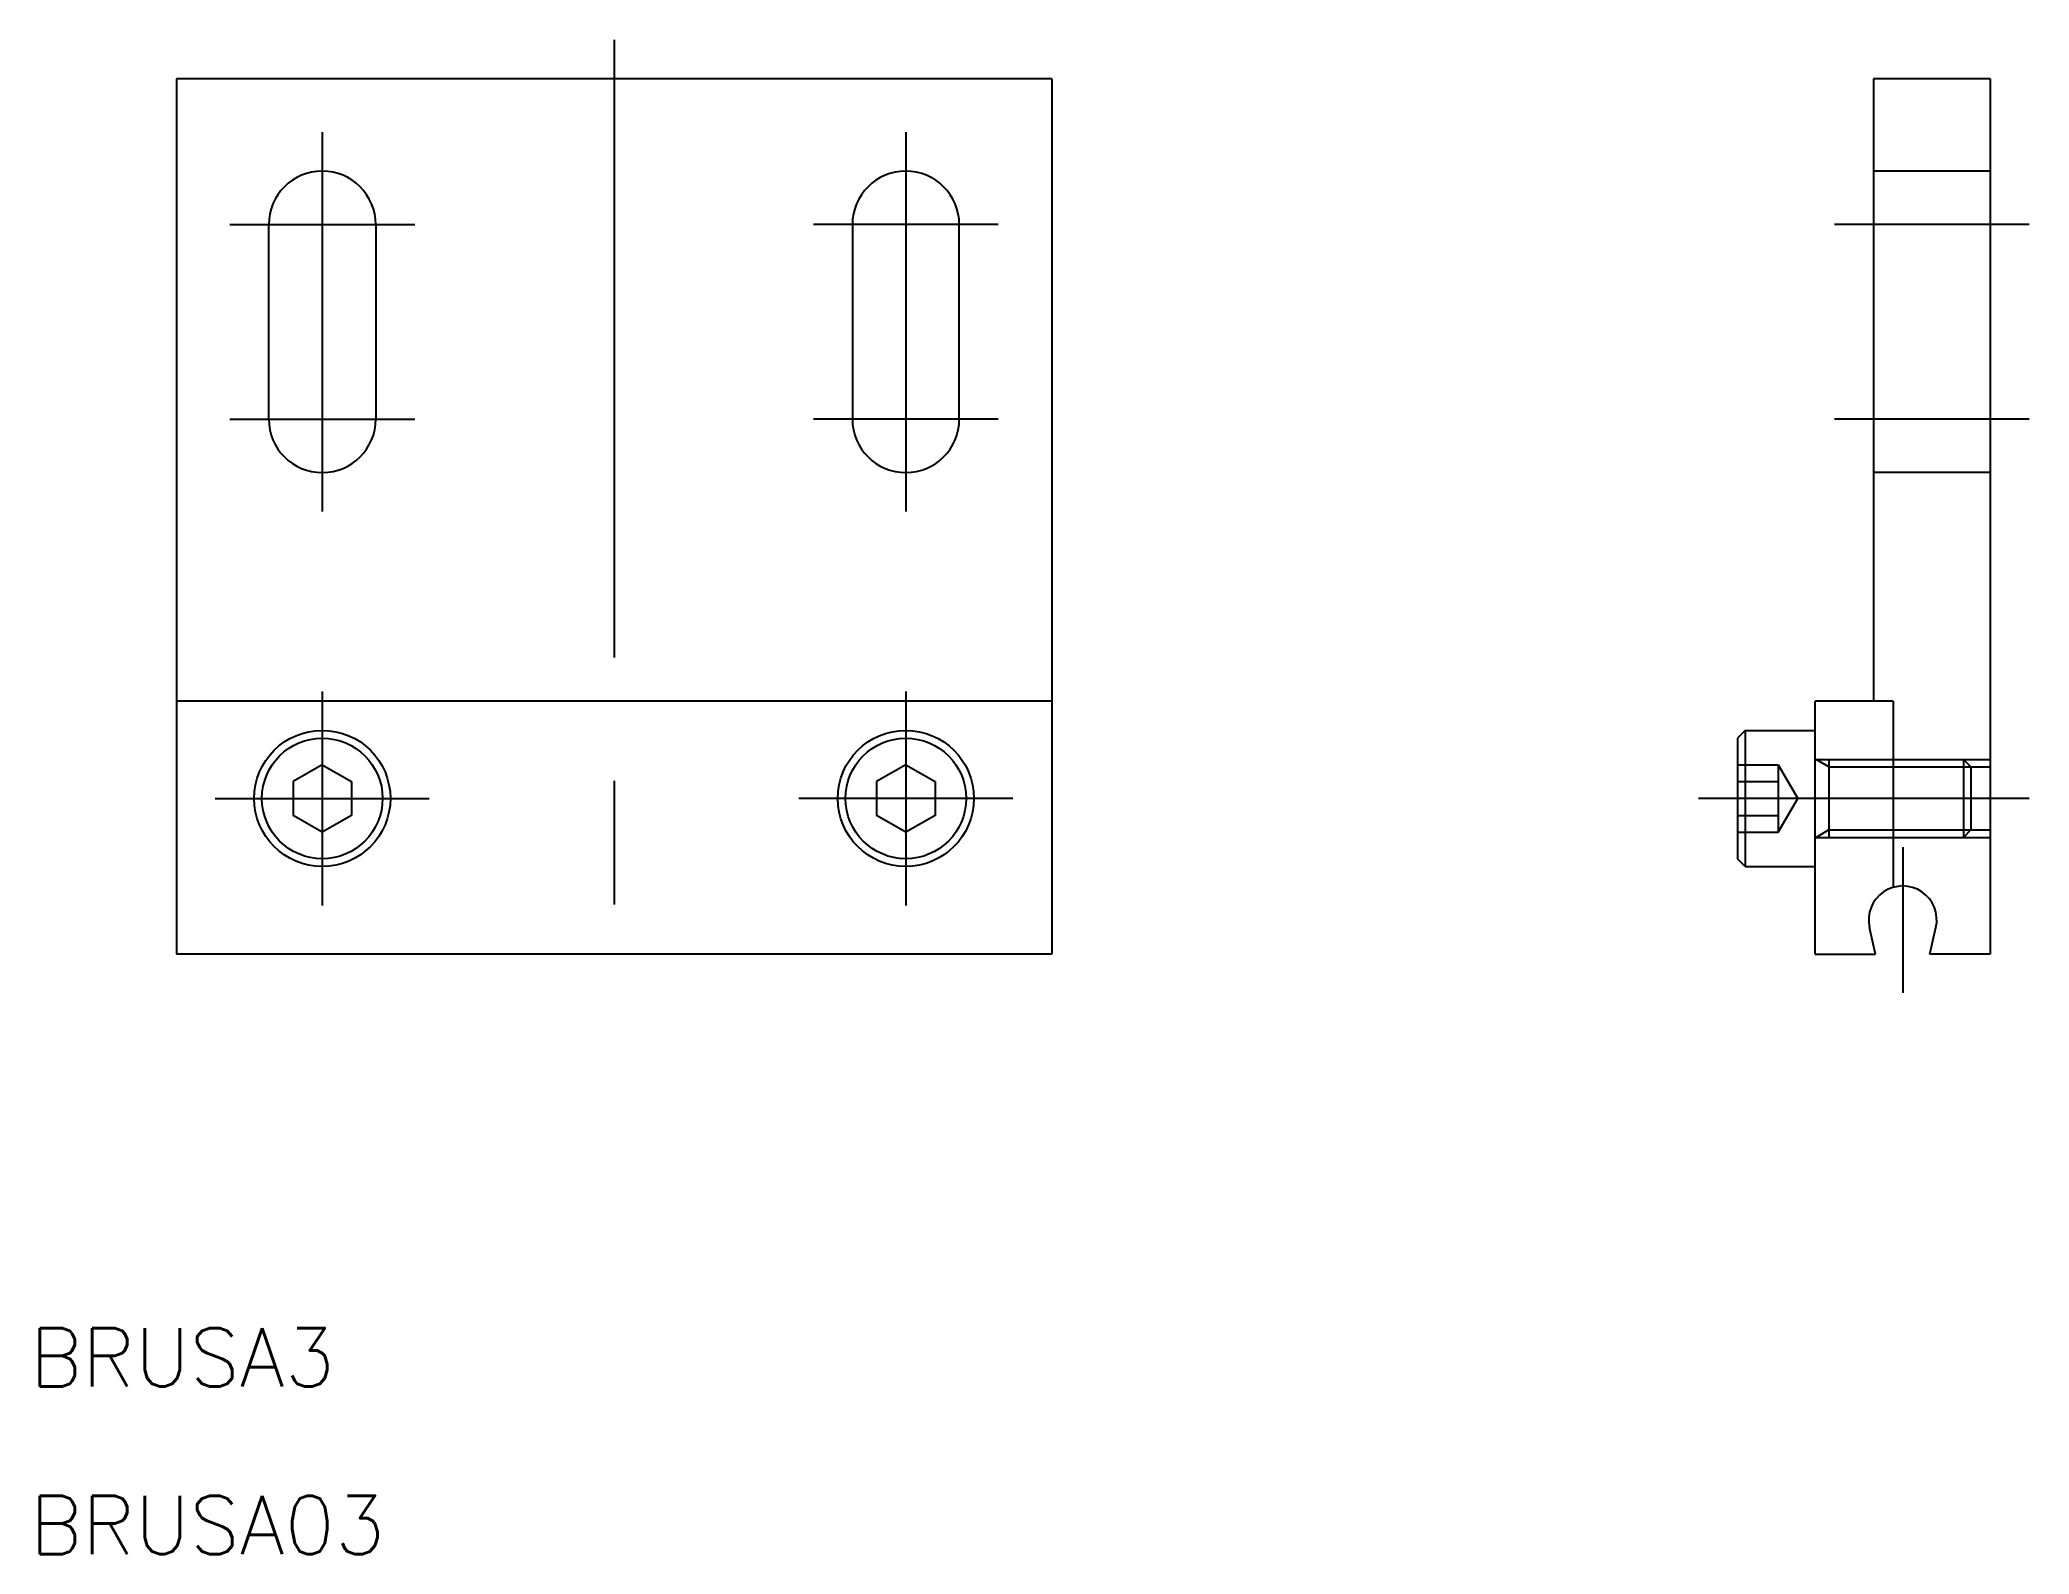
# Model space of a CAD drawing. Extents: x -30 to 73, y -31 to 47.
import ezdxf

# ---------------------------------------------------------------- set-up
doc = ezdxf.new("R2010")
doc.units = 0
doc.linetypes.add('CENTER', pattern=[50.8, 31.75, -6.35, 6.35, -6.35])
doc.linetypes.add('DASHED', pattern=[19.05, 12.7, -6.35])
doc.layers.get('0').update_dxf_attribs({"linetype": 'CONTINUOUS'})
doc.layers.add('CENTER', color=1, linetype='CENTER')
doc.styles.get("Standard").update_dxf_attribs({"font": 'txt.shx', "height": 3, "bigfont": 'bigfont.shx'})

msp = doc.modelspace()

# ---------------------------------------------------------------- linework, layer by layer
at = {"color": 7, "linetype": 'CONTINUOUS'}
for p, q in [((-22.5, 45), (-22.5, 0)), ((22.5, 45), (-22.5, 45)), ((22.5, 45), (22.5, 0)), ((64.75, 45), (64.75, 13)), ((70.75, 45), (64.75, 45)), ((70.75, 45), (70.75, 0)), ((-17.75, 27.5), (-17.75, 37.5)), ((-12.25, 37.5), (-12.25, 27.5)), ((12.25, 37.5), (12.25, 27.5)), ((17.75, 27.5), (17.75, 37.5)), ((22.5, 13), (-22.5, 13)), ((61.75, 0), (61.75, 13)), ((65.75, 13), (61.75, 13)), ((65.75, 13), (65.75, 3.43)), ((58.15, 11.5), (57.75, 11.1)), ((58.15, 11.5), (58.15, 4.5)), ((58.15, 11.5), (61.75, 11.5)), ((57.75, 11.1), (57.75, 4.9)), ((-15, 9.73), (-16.5, 8.87)), ((-15, 9.73), (-13.5, 8.87)), ((15, 9.73), (13.5, 8.87)), ((15, 9.73), (16.5, 8.87)), ((-16.5, 8.87), (-16.5, 7.13)), ((-13.5, 8.87), (-13.5, 7.13)), ((13.5, 8.87), (13.5, 7.13)), ((16.5, 8.87), (16.5, 7.13)), ((-15, 6.27), (-16.5, 7.13)), ((-13.5, 7.13), (-15, 6.27)), ((-14.25, 6.7), (-14.25, 6.7)), ((-13.87, 6.92), (-13.87, 6.92)), ((15, 6.27), (13.5, 7.13)), ((16.5, 7.13), (15, 6.27)), ((15.75, 6.7), (15.75, 6.7)), ((16.13, 6.92), (16.13, 6.92)), ((58.15, 4.5), (57.75, 4.9)), ((58.15, 4.5), (61.75, 4.5)), ((64.85, 0), (64.54, 1.37)), ((67.65, 0), (67.96, 1.37)), ((22.5, 0), (-22.5, 0)), ((61.75, 0), (64.85, 0)), ((70.75, 0), (67.65, 0))]:
    msp.add_line(p, q, dxfattribs=at)
at = {"color": 3, "linetype": 'DASHED'}
for p, q in [((70.75, 40.25), (64.75, 40.25)), ((70.75, 24.75), (64.75, 24.75)), ((57.75, 9.73), (59.85, 9.73)), ((59.85, 9.73), (59.85, 6.27)), ((59.85, 9.73), (60.85, 8)), ((61.75, 10), (70.75, 10)), ((62.45, 9.62), (61.8, 10)), ((62.45, 10), (62.45, 6)), ((62.45, 9.62), (70.75, 9.62)), ((69.75, 9.62), (69.37, 10)), ((69.37, 10), (69.37, 6)), ((69.75, 9.62), (69.75, 6.38)), ((57.75, 8.87), (59.85, 8.87)), ((59.85, 6.27), (60.85, 8)), ((57.75, 7.13), (59.85, 7.13)), ((57.75, 6.27), (59.85, 6.27)), ((62.45, 6.38), (61.8, 6)), ((62.45, 6.38), (70.75, 6.38)), ((69.37, 6), (69.75, 6.38)), ((61.75, 6), (70.75, 6))]:
    msp.add_line(p, q, dxfattribs=at)
at = {"color": 7, "linetype": 'CONTINUOUS'}
for centre, radius in [((-15, 8), 3.5), ((15, 8), 3.5), ((-15, 8), 3.1), ((15, 8), 3.1)]:
    msp.add_circle(centre, radius, dxfattribs=at)
for centre, radius, start, end in [((-15, 37.5), 2.75, 0, 180), ((15, 37.5), 2.75, 0, 180), ((-15, 27.5), 2.75, 180, 0), ((15, 27.5), 2.75, 180, 0), ((66.25, 1.75), 1.75, 347.3196, 192.6804)]:
    msp.add_arc(centre, radius, start, end, dxfattribs=at)
at = {"layer": 'CENTER', "color": 1, "linetype": 'CENTER'}
for p, q in [((0, 47), (0, -2)), ((-15, 42.25), (-15, 22.75)), ((15, 42.25), (15, 22.75)), ((-19.75, 37.5), (-10.25, 37.5)), ((19.75, 37.5), (10.25, 37.5)), ((72.75, 37.5), (62.75, 37.5)), ((-19.75, 27.5), (-10.25, 27.5)), ((19.75, 27.5), (10.25, 27.5)), ((72.75, 27.5), (62.75, 27.5)), ((-15, 13.5), (-15, 2.5)), ((15, 13.5), (15, 2.5)), ((-20.5, 8), (-9.5, 8)), ((20.5, 8), (9.5, 8)), ((72.75, 8), (55.75, 8)), ((66.25, 5.5), (66.25, -2))]:
    msp.add_line(p, q, dxfattribs=at)

# ---------------------------------------------------------------- texts
at = {"color": 7, "linetype": 'CONTINUOUS'}
for s, p in [('BRUSA3', (-30.04, -22.23)), ('BRUSA03', (-30.04, -30.85))]:
    msp.add_text(s, height=3, dxfattribs=at).set_placement(p)

doc.saveas('drawing.dxf')
